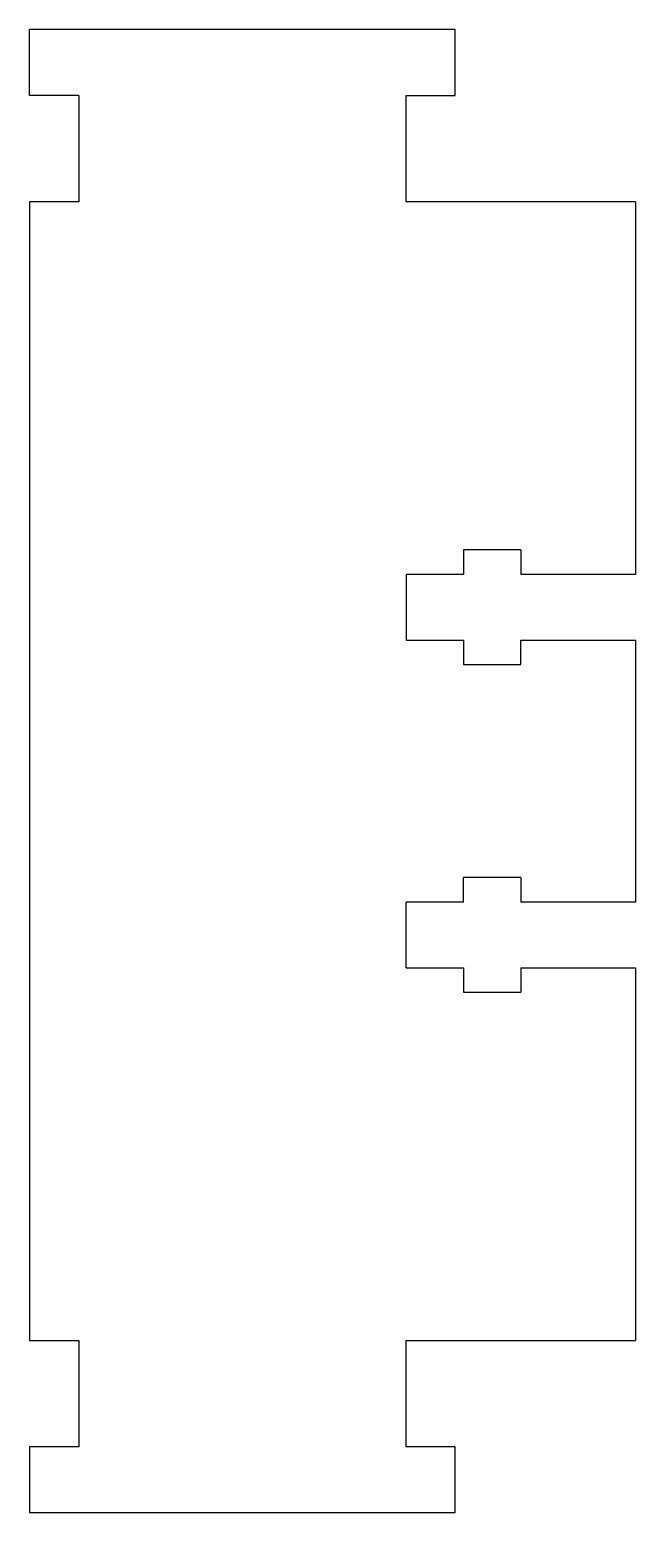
# Model space of a CAD drawing. Header units: millimetres. Extents: x -13 to 24, y -45.2 to 45.3.
import ezdxf

# ---------------------------------------------------------------- set-up
doc = ezdxf.new("R2010")
doc.units = ezdxf.units.MM
doc.layers.get('0').update_dxf_attribs({"linetype": 'CONTINUOUS'})

msp = doc.modelspace()

# ---------------------------------------------------------------- linework, layer by layer
for p, q in [((-13, 41.25), (-13, 45.266)), ((13, 45.266), (-13, 45.266)), ((13, 41.25), (13, 45.266)), ((-10, 41.25), (-13, 41.25)), ((-10, 41.25), (-10, 34.75)), ((10, 34.75), (10, 41.25)), ((10, 41.25), (13, 41.25)), ((-10, 34.75), (-13, 34.75)), ((-13, 34.75), (-13, -34.75)), ((24, 34.75), (10, 34.75)), ((24, 34.75), (24, 12)), ((17, 13.5), (13.5, 13.5)), ((13.5, 13.5), (13.5, 12)), ((17, 13.5), (17, 12)), ((13.5, 12), (10, 12)), ((10, 12), (10, 8)), ((24, 12), (17, 12)), ((10, 8), (13.5, 8)), ((13.5, 8), (13.5, 6.5)), ((17, 8), (24, 8)), ((17, 6.5), (17, 8)), ((24, 8), (24, -8)), ((13.5, 6.5), (17, 6.5)), ((24, 2), (24, 1.408)), ((24, 1.408), (24, -2)), ((17, -6.5), (13.5, -6.5)), ((13.5, -8), (13.5, -6.5)), ((17, -6.5), (17, -8)), ((13.5, -8), (10, -8)), ((10, -12), (10, -8)), ((24, -8), (17, -8)), ((10, -12), (13.5, -12)), ((13.5, -12), (13.5, -13.5)), ((17, -12), (24, -12)), ((17, -12), (17, -13.5)), ((24, -12), (24, -34.75)), ((13.5, -13.5), (17, -13.5)), ((-13, -34.75), (-10, -34.75)), ((-10, -34.75), (-10, -41.25)), ((10, -41.25), (10, -34.75)), ((10, -34.75), (24, -34.75)), ((-10, -41.25), (-13, -41.25)), ((-13, -41.25), (-13, -45.25)), ((13, -41.25), (10, -41.25)), ((13, -45.25), (13, -41.25)), ((-13, -45.25), (13, -45.25))]:
    msp.add_line(p, q)

doc.saveas('drawing.dxf')
